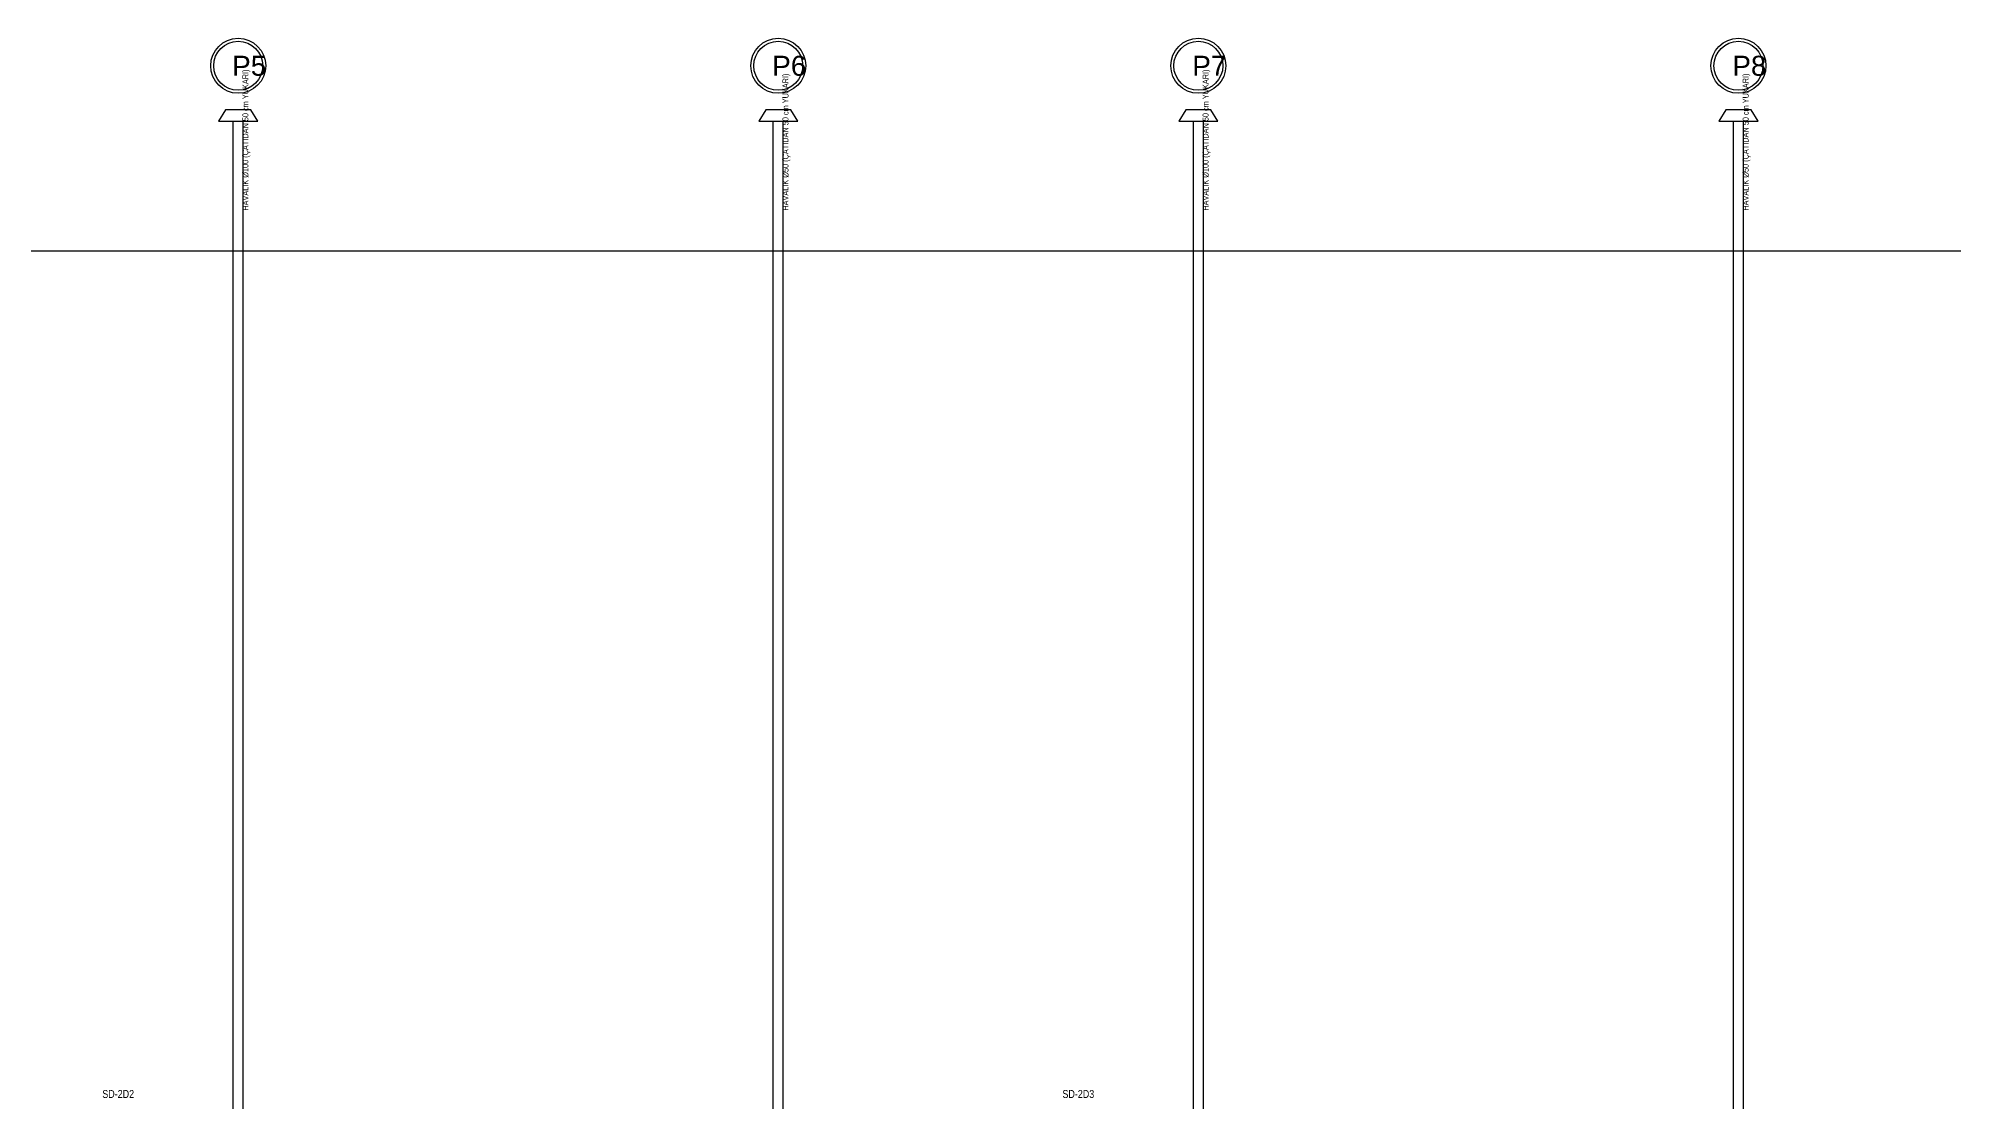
# Model space of a CAD drawing. Header units: centimetres. Extents: x 247996 to 314900, y -468471 to -440326.
# Drawn here: x 272000 to 273915, y -442951 to -441888 of the extents above; entities that cross this region are included whole.
import ezdxf
from ezdxf.enums import TextEntityAlignment as Align

# ---------------------------------------------------------------- set-up
doc = ezdxf.new("R2010")
doc.units = ezdxf.units.CM
doc.layers.add('SCOTT-MTY-PISSU-CAP', color=211, linetype='Continuous', lineweight=30)
for name, color, linetype in [('SCOTT-MTY-PISSU-KOLONNO', 211, 'Continuous'), ('SCOTT-MTY-PVC', 43, 'Continuous'), ('SCOTT-MTY-SAYAC', 3, 'Continuous'), ('SCOTT-MTY-SEMA', 8, 'Continuous')]:
    doc.layers.add(name, color=color, linetype=linetype)
doc.styles.add('ANOTATIVO', font='arial.ttf')
doc.styles.add('ROTAS', font='arial.ttf')

# ---------------------------------------------------------------- blocks, each defined once
blk = doc.blocks.new('MTY-KOLON NO PIS SU')
at = {"color": 6, "linetype": 'Continuous', "ltscale": 100}
blk.add_circle((0, 0), 27.5, dxfattribs=at)
at = {"color": 7, "linetype": 'Continuous', "ltscale": 100}
blk.add_circle((0, 0), 24.5, dxfattribs=at)
at = {"style": 'ANOTATIVO', "width": 0.65}
blk.add_attdef('K', text='', height=20, dxfattribs=at).set_placement((0, 0), align=Align.MIDDLE_LEFT)

msp = doc.modelspace()

# ---------------------------------------------------------------- linework, layer by layer
at = {"layer": 'SCOTT-MTY-PVC'}
for p, q in [((272195, -441990), (272195, -441970.4)), ((272205, -441990), (272205, -441970.4)), ((272735, -441990), (272735, -441970.4)), ((272745, -441990), (272745, -441970.4)), ((273155, -441990), (273155, -441970.4)), ((273165, -441990), (273165, -441970.4)), ((273695, -441990), (273695, -441970.4)), ((273705, -441990), (273705, -441970.4)), ((272195, -445910), (272195, -441990)), ((272205, -445910), (272205, -441990)), ((272735, -445910), (272735, -441990)), ((272745, -445910), (272745, -441990)), ((273155, -445910), (273155, -441990)), ((273165, -445910), (273165, -441990)), ((273695, -445910), (273695, -441990)), ((273705, -445910), (273705, -441990))]:
    msp.add_line(p, q, dxfattribs=at)
for points in [[(272180.4, -441970.4), (272219.6, -441970.4), (272212.6, -441959.2), (272187.4, -441959.2)], [(272720.4, -441970.4), (272759.6, -441970.4), (272752.6, -441959.2), (272727.4, -441959.2)], [(273140.4, -441970.4), (273179.6, -441970.4), (273172.6, -441959.2), (273147.4, -441959.2)], [(273680.4, -441970.4), (273719.6, -441970.4), (273712.6, -441959.2), (273687.4, -441959.2)]]:
    msp.add_lwpolyline(points, close=True, dxfattribs=at)
at = {"layer": 'SCOTT-MTY-SEMA'}
msp.add_lwpolyline([(258900, -442100), (276550, -442100)], dxfattribs=at)

# ---------------------------------------------------------------- block references
at = {"layer": 'SCOTT-MTY-PISSU-KOLONNO'}
ref = msp.add_blockref('MTY-KOLON NO PIS SU', (272200, -441915), dxfattribs=at)
ref.add_attrib('K', 'P5', (272193.9, -441925), dxfattribs={"height": 20, "style": 'ANOTATIVO'})
ref = msp.add_blockref('MTY-KOLON NO PIS SU', (272740, -441915), dxfattribs=at)
ref.add_attrib('K', 'P6', (272733.9, -441925), dxfattribs={"height": 20, "style": 'ANOTATIVO'})
ref = msp.add_blockref('MTY-KOLON NO PIS SU', (273160, -441915), dxfattribs=at)
ref.add_attrib('K', 'P7', (273153.9, -441925), dxfattribs={"height": 20, "style": 'ANOTATIVO'})
ref = msp.add_blockref('MTY-KOLON NO PIS SU', (273700, -441915), dxfattribs=at)
ref.add_attrib('K', 'P8', (273693.9, -441925), dxfattribs={"height": 20, "style": 'ANOTATIVO'})

# ---------------------------------------------------------------- texts
at = {"layer": 'SCOTT-MTY-PISSU-CAP', "style": 'ROTAS', "width": 0.8}
for s, p in [('HAVALIK Ø100 (ÇATIDAN 50 cm YUKARI)', (272212, -442060)), ('HAVALIK Ø100 (ÇATIDAN 50 cm YUKARI)', (273172, -442060)), ('HAVALIK Ø50 (ÇATIDAN 50 cm YUKARI)', (272752, -442060)), ('HAVALIK Ø50 (ÇATIDAN 50 cm YUKARI)', (273712, -442060))]:
    msp.add_text(s, height=6, rotation=90, dxfattribs=at).set_placement(p, align=Align.BOTTOM_LEFT)
at = {"layer": 'SCOTT-MTY-SAYAC', "style": 'ROTAS', "width": 0.8}
for s, p in [('SD-2D2', (272080, -442950)), ('SD-2D3', (273040, -442950))]:
    msp.add_text(s, height=8, dxfattribs=at).set_placement(p, align=Align.BOTTOM_CENTER)

doc.saveas('drawing.dxf')
